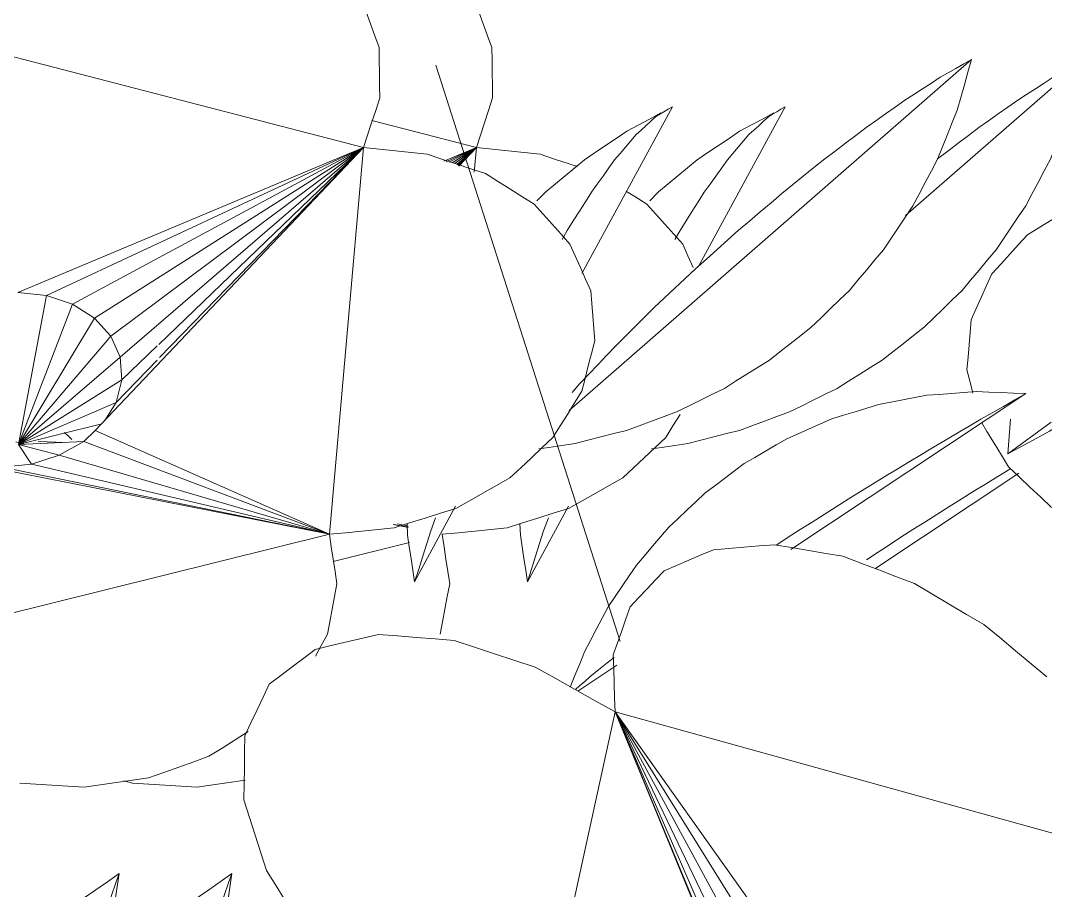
# Model space of a CAD drawing. Header units: metres. Extents: x 10.2 to 20.8, y -0.2 to 6.6.
# Drawn here: x 14.8006 to 14.8771, y 1.6369 to 1.7018 of the extents above; entities that cross this region are included whole.
import ezdxf

# ---------------------------------------------------------------- set-up
doc = ezdxf.new("R2010")
doc.units = ezdxf.units.M
doc.layers.add('Importações nas famílias', color=250, linetype='Continuous', lineweight=5)
doc.layers.add('Vegetação', color=7, linetype='Continuous', lineweight=5)

# ---------------------------------------------------------------- blocks, each defined once
blk = doc.blocks.new('Planta_pergolado_12200 - plantas pergolado_skp_Component_12-V2729-Corte 3')
at = {"layer": 'Importações nas famílias'}
blk.add_line((14.85772, 0.529997), (14.864207, 0.574067), dxfattribs=at)
at = {"layer": 'Importações nas famílias', "flags": 128}
for points in [[(14.864207, 0.574067), (14.863343, 0.573461), (14.862478, 0.572856), (14.861614, 0.57225), (14.86075, 0.571645)], [(14.863111, 0.570979), (14.863385, 0.571751), (14.863659, 0.572523), (14.863933, 0.573295), (14.864207, 0.574067)], [(14.86075, 0.571645), (14.859981, 0.570912), (14.859213, 0.570179), (14.858444, 0.569446), (14.857676, 0.568713)], [(14.862086, 0.56765), (14.862342, 0.568482), (14.862598, 0.569314), (14.862854, 0.570147), (14.863111, 0.570979)], [(14.857676, 0.568713), (14.857021, 0.56787), (14.856366, 0.567027), (14.855712, 0.566184), (14.855057, 0.565341)], [(14.861143, 0.564117), (14.861379, 0.565), (14.861614, 0.565883), (14.86185, 0.566767), (14.862086, 0.56765)], [(14.855057, 0.565341), (14.854531, 0.564407), (14.854006, 0.563474), (14.85348, 0.56254), (14.852955, 0.561606)], [(14.860294, 0.560419), (14.860506, 0.561343), (14.860719, 0.562268), (14.860931, 0.563192), (14.861143, 0.564117)], [(14.852955, 0.561606), (14.85257, 0.560604), (14.852186, 0.559602), (14.851802, 0.5586), (14.851418, 0.557598)], [(14.859547, 0.556597), (14.859734, 0.557552), (14.85992, 0.558508), (14.860107, 0.559463), (14.860294, 0.560419)], [(14.851418, 0.557598), (14.851184, 0.55655), (14.850951, 0.555503), (14.850717, 0.554456), (14.850483, 0.553409)], [(14.858911, 0.552694), (14.85907, 0.55367), (14.859229, 0.554645), (14.859388, 0.555621), (14.859547, 0.556597)], [(14.850483, 0.553409), (14.850406, 0.552341), (14.850328, 0.551273), (14.85025, 0.550205), (14.850173, 0.549138)], [(14.858392, 0.548753), (14.858522, 0.549738), (14.858651, 0.550723), (14.858781, 0.551709), (14.858911, 0.552694)], [(14.850173, 0.549138), (14.850253, 0.548075), (14.850333, 0.547011), (14.850413, 0.545948), (14.850493, 0.544885)], [(14.857997, 0.544817), (14.858096, 0.545801), (14.858195, 0.546785), (14.858293, 0.547769), (14.858392, 0.548753)], [(14.850493, 0.544885), (14.850729, 0.543851), (14.850965, 0.542818), (14.851201, 0.541784), (14.851437, 0.54075)], [(14.85773, 0.540931), (14.857797, 0.541903), (14.857864, 0.542874), (14.857931, 0.543846), (14.857997, 0.544817)], [(14.851437, 0.54075), (14.851824, 0.53977), (14.85221, 0.53879), (14.852596, 0.537811), (14.852983, 0.536831)], [(14.857595, 0.537138), (14.857629, 0.538087), (14.857663, 0.539035), (14.857696, 0.539983), (14.85773, 0.540931)], [(14.852983, 0.536831), (14.853511, 0.535928), (14.854038, 0.535024), (14.854566, 0.534121), (14.855094, 0.533218)], [(14.857591, 0.53348), (14.857592, 0.534395), (14.857593, 0.535309), (14.857594, 0.536224), (14.857595, 0.537138)], [(14.85772, 0.529997), (14.857688, 0.530868), (14.857656, 0.531739), (14.857623, 0.532609), (14.857591, 0.53348)], [(14.855094, 0.533218), (14.85575, 0.532413), (14.856407, 0.531608), (14.857063, 0.530802), (14.85772, 0.529997)]]:
    blk.add_lwpolyline(points, dxfattribs=at)
blk = doc.blocks.new('Planta_pergolado_12200 - plantas pergolado_skp_Component_12-V2749-Corte 3')
at = {"layer": 'Importações nas famílias'}
for p, q in [((14.875654, 1.063351), (14.858113, 1.051704)), ((14.857045, 1.052063), (14.8579, 1.052623)), ((14.845108, 1.043069), (14.842203, 1.041141)), ((14.842057, 1.041281), (14.842318, 1.041534))]:
    blk.add_line(p, q, dxfattribs=at)
at = {"layer": 'Importações nas famílias', "flags": 128}
for points in [[(14.868267, 1.063226), (14.867365, 1.063055), (14.866462, 1.062885), (14.865559, 1.062714), (14.864656, 1.062543)], [(14.871947, 1.063496), (14.871027, 1.063428), (14.870107, 1.063361), (14.869187, 1.063293), (14.868267, 1.063226)], [(14.875654, 1.063351), (14.874728, 1.063388), (14.873801, 1.063424), (14.872874, 1.06346), (14.871947, 1.063496)], [(14.872297, 1.061439), (14.873137, 1.061917), (14.873976, 1.062395), (14.874815, 1.062873), (14.875654, 1.063351)], [(14.864656, 1.062543), (14.863781, 1.062272), (14.862905, 1.062), (14.862029, 1.061729), (14.861154, 1.061457)], [(14.861154, 1.061457), (14.860315, 1.061088), (14.859476, 1.060718), (14.858638, 1.060348), (14.857799, 1.059979)], [(14.86876, 1.059361), (14.869644, 1.05988), (14.870529, 1.0604), (14.871413, 1.06092), (14.872297, 1.061439)], [(14.857799, 1.059979), (14.857007, 1.059515), (14.856214, 1.059052), (14.855422, 1.058588), (14.854629, 1.058125)], [(14.865124, 1.057164), (14.866033, 1.057713), (14.866942, 1.058262), (14.867851, 1.058811), (14.86876, 1.059361)], [(14.854629, 1.058125), (14.853892, 1.057572), (14.853154, 1.05702), (14.852417, 1.056468), (14.851679, 1.055915)], [(14.861475, 1.0549), (14.862388, 1.055466), (14.8633, 1.056032), (14.864212, 1.056598), (14.865124, 1.057164)], [(14.851679, 1.055915), (14.851005, 1.05528), (14.850331, 1.054645), (14.849656, 1.054011), (14.848982, 1.053376)], [(14.8579, 1.052623), (14.858794, 1.053192), (14.859688, 1.053761), (14.860582, 1.054331), (14.861475, 1.0549)], [(14.848982, 1.053376), (14.848379, 1.052665), (14.847775, 1.051954), (14.847171, 1.051244), (14.846568, 1.050533)], [(14.846568, 1.050533), (14.846042, 1.049755), (14.845516, 1.048977), (14.844989, 1.048199), (14.844463, 1.04742)], [(14.844463, 1.04742), (14.84402, 1.046583), (14.843578, 1.045746), (14.843135, 1.044909), (14.842692, 1.044071)], [(14.842692, 1.044071), (14.842337, 1.043184), (14.841982, 1.042297), (14.841631, 1.041419)], [(14.843886, 1.042845), (14.844399, 1.04324), (14.844913, 1.043635)], [(14.842318, 1.041534), (14.84271, 1.041862), (14.843102, 1.04219), (14.843494, 1.042517), (14.843886, 1.042845)]]:
    blk.add_lwpolyline(points, dxfattribs=at)
blk = doc.blocks.new('Planta_pergolado_12200 - plantas pergolado_skp_Component_12-V2719-Corte 3')
at = {"layer": 'Importações nas famílias', "flags": 128}
blk.add_lwpolyline([(14.757602, 0.77096), (14.757886, 0.770698), (14.758171, 0.770435)], dxfattribs=at)
blk = doc.blocks.new('Planta_pergolado_12200 - plantas pergolado_skp_Component_12-V2991-Corte 3')
at = {"layer": 'Importações nas famílias'}
for p, q in [((14.849255, 1.695376), (14.8425, 1.682926)), ((14.839798, 1.689018), (14.83915, 1.688353)), ((14.84102, 1.685462), (14.841409, 1.686146)), ((14.833077, 1.665561), (14.830014, 1.659916)), ((14.831224, 1.66371), (14.831577, 1.664693)), ((14.829455, 1.664253), (14.829483, 1.663379))]:
    blk.add_line(p, q, dxfattribs=at)
at = {"layer": 'Importações nas famílias', "flags": 128}
for points in [[(14.848001, 1.69463), (14.848315, 1.694817), (14.848628, 1.695003), (14.848941, 1.695189), (14.849255, 1.695376)], [(14.848405, 1.69492), (14.847555, 1.694464), (14.846705, 1.694008), (14.845855, 1.693553)], [(14.846554, 1.693297), (14.846916, 1.69363), (14.847278, 1.693964), (14.84764, 1.694297), (14.848001, 1.69463)], [(14.845855, 1.693553), (14.845064, 1.693021), (14.844273, 1.692489), (14.843482, 1.691957), (14.842691, 1.691426)], [(14.844948, 1.691407), (14.845349, 1.691879), (14.845751, 1.692352), (14.846153, 1.692824), (14.846554, 1.693297)], [(14.842691, 1.691426), (14.841968, 1.690824), (14.841245, 1.690222), (14.840521, 1.68962), (14.839798, 1.689018)], [(14.843219, 1.689004), (14.843651, 1.689605), (14.844083, 1.690206), (14.844516, 1.690806), (14.844948, 1.691407)], [(14.841409, 1.686146), (14.841862, 1.686861), (14.842314, 1.687575), (14.842767, 1.68829), (14.843219, 1.689004)], [(14.829483, 1.663379), (14.829616, 1.662513), (14.829748, 1.661648), (14.829881, 1.660782), (14.830014, 1.659916)], [(14.830014, 1.659916), (14.830316, 1.660864), (14.830619, 1.661813), (14.830922, 1.662762), (14.831224, 1.66371)]]:
    blk.add_lwpolyline(points, dxfattribs=at)
blk = doc.blocks.new('Planta_pergolado_12200 - plantas pergolado_skp_Component_17-V2992-Corte 3')
at = {"layer": 'Importações nas famílias'}
for p, q in [((14.826201, 1.692328), (14.791736, 1.701251)), ((14.800376, 1.6815), (14.826201, 1.692328)), ((14.826201, 1.692328), (14.80252, 1.681278)), ((14.826201, 1.692328), (14.804478, 1.680628)), ((14.826201, 1.692328), (14.806118, 1.679593)), ((14.826201, 1.692328), (14.806173, 1.671194)), ((14.826201, 1.692328), (14.807327, 1.678245)), ((14.826201, 1.692328), (14.808023, 1.676675)), ((14.826201, 1.692328), (14.810904, 1.677627)), ((14.826201, 1.692328), (14.810975, 1.67665)), ((14.826201, 1.692328), (14.823653, 1.663454)), ((14.800376, 1.6815), (14.80252, 1.681278)), ((14.800441, 1.670155), (14.80252, 1.681278)), ((14.800441, 1.670155), (14.804478, 1.680628)), ((14.80252, 1.681278), (14.804478, 1.680628)), ((14.804478, 1.680628), (14.806118, 1.679593)), ((14.806118, 1.679593), (14.800441, 1.670155)), ((14.806118, 1.679593), (14.806843, 1.678785)), ((14.806843, 1.678785), (14.807327, 1.678245)), ((14.800441, 1.670155), (14.807327, 1.678245)), ((14.807327, 1.678245), (14.808023, 1.676675)), ((14.810793, 1.677521), (14.808159, 1.67499)), ((14.808023, 1.676675), (14.800441, 1.670155)), ((14.810793, 1.676463), (14.807726, 1.673305)), ((14.808023, 1.676675), (14.808159, 1.67499)), ((14.808159, 1.67499), (14.800441, 1.670155)), ((14.808159, 1.67499), (14.807726, 1.673305)), ((14.800441, 1.670155), (14.807726, 1.673305)), ((14.807726, 1.673305), (14.806881, 1.671941)), ((14.806664, 1.671712), (14.800441, 1.670155)), ((14.806173, 1.671194), (14.805305, 1.670386)), ((14.806173, 1.671194), (14.823653, 1.663454)), ((14.800441, 1.670155), (14.805305, 1.670386)), ((14.800441, 1.670155), (14.80141, 1.668701)), ((14.800441, 1.670155), (14.803483, 1.669352)), ((14.805305, 1.670386), (14.803483, 1.669352)), ((14.805305, 1.670386), (14.823653, 1.663454)), ((14.803483, 1.669352), (14.80141, 1.668701)), ((14.803483, 1.669352), (14.823653, 1.663454)), ((14.823653, 1.663454), (14.797084, 1.668701)), ((14.80141, 1.668701), (14.799227, 1.668479)), ((14.823653, 1.663454), (14.799227, 1.668479)), ((14.80141, 1.668701), (14.823653, 1.663454)), ((14.790388, 1.655218), (14.823653, 1.663454))]:
    blk.add_line(p, q, dxfattribs=at)
at = {"layer": 'Importações nas famílias', "flags": 128}
for points in [[(14.82606, 1.703344), (14.826385, 1.702456), (14.826711, 1.701567), (14.827036, 1.700679), (14.827362, 1.699791)], [(14.827362, 1.699791), (14.827374, 1.698852), (14.827386, 1.697912), (14.827398, 1.696973), (14.82741, 1.696034)], [(14.82741, 1.696034), (14.827107, 1.695107), (14.826805, 1.694181), (14.826503, 1.693254), (14.826201, 1.692328)], [(14.826201, 1.692328), (14.827389, 1.692205), (14.828578, 1.692082), (14.829766, 1.691959), (14.830954, 1.691836)], [(14.830954, 1.691836), (14.83204, 1.691476), (14.833126, 1.691115), (14.834211, 1.690754), (14.835297, 1.690394)], [(14.835297, 1.690394), (14.836206, 1.68982), (14.837115, 1.689247), (14.838024, 1.688673), (14.838933, 1.688099)], [(14.838933, 1.688099), (14.839603, 1.687352), (14.840274, 1.686604), (14.840944, 1.685857), (14.841614, 1.685109)], [(14.841614, 1.685109), (14.842001, 1.684239), (14.842387, 1.683368), (14.842773, 1.682498), (14.843159, 1.681627)], [(14.843159, 1.681627), (14.843234, 1.680693), (14.84331, 1.679759), (14.843385, 1.678825), (14.843461, 1.677891)], [(14.843461, 1.677891), (14.84322, 1.676957), (14.84298, 1.676022), (14.84274, 1.675088), (14.842499, 1.674154)], [(14.842499, 1.674154), (14.84196, 1.673284), (14.84142, 1.672413), (14.84088, 1.671543), (14.840341, 1.670672)], [(14.840341, 1.670672), (14.839538, 1.669925), (14.838736, 1.669177), (14.837934, 1.66843), (14.837132, 1.667682)], [(14.837132, 1.667682), (14.836121, 1.667109), (14.835111, 1.666535), (14.834101, 1.665961), (14.833091, 1.665388)], [(14.833091, 1.665388), (14.831941, 1.665027), (14.830792, 1.664667), (14.829643, 1.664306), (14.828494, 1.663946)], [(14.828494, 1.663946), (14.827284, 1.663823), (14.826074, 1.6637), (14.824864, 1.663577), (14.823653, 1.663454)], [(14.823653, 1.663454), (14.823792, 1.662527), (14.823931, 1.661601), (14.82407, 1.660674), (14.824208, 1.659748)], [(14.824208, 1.659748), (14.82403, 1.658809), (14.823853, 1.657869), (14.823675, 1.65693), (14.823497, 1.655991)], [(14.823497, 1.655991), (14.823015, 1.655102), (14.822611, 1.654358)], [(14.81758, 1.64872), (14.816607, 1.648108), (14.815633, 1.647496), (14.814659, 1.646884)], [(14.814659, 1.646884), (14.813532, 1.646479), (14.812404, 1.646073), (14.811277, 1.645667), (14.810149, 1.645262)], [(14.805331, 1.644575), (14.804132, 1.644649), (14.802933, 1.644723), (14.801734, 1.644797), (14.800534, 1.644871)], [(14.810149, 1.645262), (14.808945, 1.64509), (14.80774, 1.644918), (14.806536, 1.644747), (14.805331, 1.644575)]]:
    blk.add_lwpolyline(points, dxfattribs=at)
blk = doc.blocks.new('Planta_pergolado_12200 - plantas pergolado_skp_Component_16-V2993-Corte 3')
for name, p in [('Planta_pergolado_12200 - plantas pergolado_skp_Component_17-V2992-Corte 3', (0, 0)), ('Planta_pergolado_12200 - plantas pergolado_skp_Component_12-V2991-Corte 3', (0, 0)), ('Planta_pergolado_12200 - plantas pergolado_skp_Component_12-V2749-Corte 3', (0, 0.610611)), ('Planta_pergolado_12200 - plantas pergolado_skp_Component_12-V2719-Corte 3', (0.046256, 0.900099)), ('Planta_pergolado_12200 - plantas pergolado_skp_Component_12-V2729-Corte 3', (-0.056262, 1.06405))]:
    blk.add_blockref(name, p)
blk = doc.blocks.new('Planta_pergolado_12200 - plantas pergolado_skp_Component_12-V2766-Corte 3')
at = {"layer": 'Importações nas famílias'}
for p, q in [((14.809882, 0.983436), (14.816369, 1.027506)), ((14.807219, 1.01878), (14.806693, 1.017846)), ((14.803363, 0.995223), (14.803599, 0.994189))]:
    blk.add_line(p, q, dxfattribs=at)
at = {"layer": 'Importações nas famílias', "flags": 128}
for points in [[(14.816369, 1.027506), (14.815504, 1.0269), (14.81464, 1.026295), (14.813776, 1.025689), (14.812912, 1.025084)], [(14.815272, 1.024418), (14.815546, 1.02519), (14.81582, 1.025962), (14.816095, 1.026734), (14.816369, 1.027506)], [(14.812912, 1.025084), (14.812143, 1.024351), (14.811375, 1.023618), (14.810606, 1.022885), (14.809837, 1.022152)], [(14.814247, 1.021089), (14.814504, 1.021921), (14.81476, 1.022753), (14.815016, 1.023585), (14.815272, 1.024418)], [(14.809837, 1.022152), (14.809183, 1.021309), (14.808528, 1.020466), (14.807873, 1.019623), (14.807219, 1.01878)], [(14.813305, 1.017556), (14.813541, 1.018439), (14.813776, 1.019322), (14.814012, 1.020206), (14.814247, 1.021089)], [(14.812455, 1.013858), (14.812668, 1.014782), (14.81288, 1.015707), (14.813093, 1.016631), (14.813305, 1.017556)], [(14.811708, 1.010036), (14.811895, 1.010991), (14.812082, 1.011947), (14.812269, 1.012902), (14.812455, 1.013858)], [(14.811072, 1.006133), (14.811231, 1.007108), (14.81139, 1.008084), (14.811549, 1.00906), (14.811708, 1.010036)], [(14.810554, 1.002192), (14.810683, 1.003177), (14.810813, 1.004162), (14.810943, 1.005147), (14.811072, 1.006133)], [(14.810159, 0.998256), (14.810258, 0.99924), (14.810356, 1.000224), (14.810455, 1.001208), (14.810554, 1.002192)], [(14.809892, 0.99437), (14.809959, 0.995342), (14.810026, 0.996313), (14.810092, 0.997285), (14.810159, 0.998256)], [(14.803599, 0.994189), (14.803985, 0.993209), (14.804372, 0.992229), (14.804758, 0.991249), (14.805144, 0.99027)], [(14.809756, 0.990577), (14.80979, 0.991525), (14.809824, 0.992474), (14.809858, 0.993422), (14.809892, 0.99437)], [(14.809753, 0.986919), (14.809754, 0.987833), (14.809754, 0.988748), (14.809755, 0.989663), (14.809756, 0.990577)], [(14.805144, 0.99027), (14.805672, 0.989366), (14.8062, 0.988463), (14.806728, 0.98756), (14.807255, 0.986657)], [(14.807255, 0.986657), (14.807912, 0.985852), (14.808568, 0.985046), (14.809225, 0.984241), (14.809882, 0.983436)], [(14.809882, 0.983436), (14.809849, 0.984307), (14.809817, 0.985177), (14.809785, 0.986048), (14.809753, 0.986919)]]:
    blk.add_lwpolyline(points, dxfattribs=at)
blk = doc.blocks.new('Planta_pergolado_12200 - plantas pergolado_skp_Component_12-V2999-Corte 3')
at = {"layer": 'Importações nas famílias'}
for p, q in [((14.875116, 1.668013), (14.864375, 1.660881)), ((14.873547, 1.667775), (14.874456, 1.668324))]:
    blk.add_line(p, q, dxfattribs=at)
at = {"layer": 'Importações nas famílias', "flags": 128}
for points in [[(14.869899, 1.665511), (14.870811, 1.666077), (14.871723, 1.666643), (14.872635, 1.667209), (14.873547, 1.667775)], [(14.866324, 1.663234), (14.867217, 1.663803), (14.868111, 1.664373), (14.869005, 1.664942), (14.869899, 1.665511)], [(14.86376, 1.661556), (14.864614, 1.662115), (14.865469, 1.662675), (14.866324, 1.663234)]]:
    blk.add_lwpolyline(points, dxfattribs=at)
blk = doc.blocks.new('Planta_pergolado_12200 - plantas pergolado_skp_Component_12-V3000-Corte 3')
at = {"layer": 'Importações nas famílias'}
for p, q in [((14.857678, 1.695376), (14.851266, 1.683558)), ((14.848221, 1.689018), (14.847574, 1.688353)), ((14.849443, 1.685462), (14.849833, 1.686146)), ((14.841501, 1.665561), (14.838437, 1.659916)), ((14.839648, 1.66371), (14.84, 1.664693)), ((14.837878, 1.664253), (14.837907, 1.663379))]:
    blk.add_line(p, q, dxfattribs=at)
at = {"layer": 'Importações nas famílias', "flags": 128}
for points in [[(14.856425, 1.69463), (14.856738, 1.694817), (14.857051, 1.695003), (14.857365, 1.695189), (14.857678, 1.695376)], [(14.856828, 1.69492), (14.855978, 1.694464), (14.855128, 1.694008), (14.854278, 1.693553)], [(14.854978, 1.693297), (14.85534, 1.69363), (14.855701, 1.693964), (14.856063, 1.694297), (14.856425, 1.69463)], [(14.854278, 1.693553), (14.853487, 1.693021), (14.852697, 1.692489), (14.851906, 1.691957), (14.851115, 1.691426)], [(14.853371, 1.691407), (14.853773, 1.691879), (14.854175, 1.692352), (14.854576, 1.692824), (14.854978, 1.693297)], [(14.851115, 1.691426), (14.850391, 1.690824), (14.849668, 1.690222), (14.848945, 1.68962), (14.848221, 1.689018)], [(14.851643, 1.689004), (14.852075, 1.689605), (14.852507, 1.690206), (14.852939, 1.690806), (14.853371, 1.691407)], [(14.849833, 1.686146), (14.850285, 1.686861), (14.850738, 1.687575), (14.85119, 1.68829), (14.851643, 1.689004)], [(14.837907, 1.663379), (14.838039, 1.662513), (14.838172, 1.661648), (14.838305, 1.660782), (14.838437, 1.659916)], [(14.838437, 1.659916), (14.83874, 1.660864), (14.839043, 1.661813), (14.839345, 1.662762), (14.839648, 1.66371)]]:
    blk.add_lwpolyline(points, dxfattribs=at)
blk = doc.blocks.new('Planta_pergolado_12200 - plantas pergolado_skp_Component_17-V3001-Corte 3')
at = {"layer": 'Importações nas famílias'}
for p, q in [((14.814093, 1.710725), (14.814785, 1.710911)), ((14.834625, 1.692328), (14.826831, 1.694346)), ((14.832201, 1.691312), (14.834625, 1.692328)), ((14.834625, 1.692328), (14.832369, 1.691276)), ((14.834625, 1.692328), (14.832586, 1.69123)), ((14.834625, 1.692328), (14.832815, 1.691181)), ((14.834625, 1.692328), (14.833027, 1.691136)), ((14.834625, 1.692328), (14.833171, 1.691077)), ((14.834625, 1.692328), (14.833252, 1.691009)), ((14.834625, 1.692328), (14.833303, 1.690967)), ((14.834625, 1.692328), (14.83332, 1.690952)), ((14.834625, 1.692328), (14.834462, 1.690489)), ((14.800847, 1.670174), (14.800245, 1.670363)), ((14.803908, 1.67032), (14.801909, 1.670386)), ((14.829535, 1.663956), (14.828409, 1.664178)), ((14.829533, 1.663977), (14.828482, 1.664193)), ((14.828728, 1.664244), (14.829526, 1.664056)), ((14.823927, 1.661436), (14.829637, 1.66285)), ((14.808958, 1.644871), (14.808299, 1.645057))]:
    blk.add_line(p, q, dxfattribs=at)
at = {"layer": 'Importações nas famílias', "flags": 128}
for points in [[(14.814785, 1.710911), (14.815997, 1.710985), (14.817209, 1.711059), (14.818422, 1.711133), (14.819634, 1.711207)], [(14.819634, 1.711207), (14.820808, 1.711035), (14.821982, 1.710863), (14.823156, 1.710692), (14.82433, 1.71052)], [(14.82433, 1.71052), (14.825386, 1.710114), (14.826442, 1.709709), (14.827498, 1.709303), (14.828554, 1.708897)], [(14.828554, 1.708897), (14.82942, 1.708286), (14.830286, 1.707674), (14.831151, 1.707062), (14.832017, 1.70645)], [(14.782068, 1.705291), (14.782885, 1.705424), (14.784253, 1.705647), (14.785622, 1.70587)], [(14.785622, 1.70587), (14.786988, 1.705779), (14.788355, 1.705689), (14.789721, 1.705598), (14.791087, 1.705508)], [(14.832017, 1.70645), (14.832634, 1.705673), (14.83325, 1.704897), (14.833867, 1.70412), (14.834483, 1.703344)], [(14.791087, 1.705508), (14.792334, 1.705111), (14.793581, 1.704715), (14.794333, 1.704476)], [(14.834483, 1.703344), (14.834809, 1.702456), (14.835134, 1.701567), (14.83546, 1.700679), (14.835785, 1.699791)], [(14.835785, 1.699791), (14.835797, 1.698852), (14.835809, 1.697912), (14.835821, 1.696973), (14.835833, 1.696034)], [(14.835833, 1.696034), (14.835531, 1.695107), (14.835229, 1.694181), (14.834927, 1.693254), (14.834625, 1.692328)], [(14.834625, 1.692328), (14.835813, 1.692205), (14.837001, 1.692082), (14.83819, 1.691959), (14.839378, 1.691836)], [(14.839378, 1.691836), (14.840464, 1.691476), (14.841549, 1.691115), (14.842164, 1.690911)], [(14.845829, 1.689063), (14.846447, 1.688673), (14.847356, 1.688099)], [(14.847356, 1.688099), (14.848027, 1.687352), (14.848697, 1.686604), (14.849368, 1.685857), (14.850038, 1.685109)], [(14.850038, 1.685109), (14.850424, 1.684239), (14.85081, 1.683368)], [(14.849844, 1.672413), (14.849304, 1.671543), (14.848764, 1.670672)], [(14.848764, 1.670672), (14.847962, 1.669925), (14.84716, 1.669177), (14.846357, 1.66843), (14.845555, 1.667682)], [(14.845555, 1.667682), (14.844545, 1.667109), (14.843535, 1.666535), (14.842524, 1.665961), (14.841514, 1.665388)], [(14.841514, 1.665388), (14.840365, 1.665027), (14.839216, 1.664667), (14.838066, 1.664306), (14.836917, 1.663946)], [(14.836917, 1.663946), (14.835707, 1.663823), (14.834497, 1.6637), (14.833287, 1.663577), (14.832077, 1.663454)], [(14.832077, 1.663454), (14.832216, 1.662527), (14.832354, 1.661601), (14.832493, 1.660674), (14.832632, 1.659748)], [(14.832632, 1.659748), (14.832454, 1.658809), (14.832276, 1.657869), (14.832098, 1.65693), (14.831921, 1.655991)], [(14.813755, 1.644575), (14.812556, 1.644649), (14.811356, 1.644723), (14.810157, 1.644797), (14.808958, 1.644871)], [(14.817368, 1.64509), (14.816164, 1.644918), (14.814959, 1.644747), (14.813755, 1.644575)]]:
    blk.add_lwpolyline(points, dxfattribs=at)
blk = doc.blocks.new('Planta_pergolado_12200 - plantas pergolado_skp_Component_16-V3002-Corte 3')
for name, p in [('Planta_pergolado_12200 - plantas pergolado_skp_Component_17-V3001-Corte 3', (0, 0)), ('Planta_pergolado_12200 - plantas pergolado_skp_Component_12-V3000-Corte 3', (0, 0)), ('Planta_pergolado_12200 - plantas pergolado_skp_Component_12-V2999-Corte 3', (0, 0)), ('Planta_pergolado_12200 - plantas pergolado_skp_Component_12-V2766-Corte 3', (0, 0.610611))]:
    blk.add_blockref(name, p)
blk = doc.blocks.new('Planta_pergolado_12200 - plantas pergolado_skp_-V3050-Corte 3')
at = {"layer": 'Importações nas famílias'}
blk.add_line((14.845357, 1.65544), (14.83159, 1.698478), dxfattribs=at)
for name in ['Planta_pergolado_12200 - plantas pergolado_skp_Component_16-V2993-Corte 3', 'Planta_pergolado_12200 - plantas pergolado_skp_Component_16-V3002-Corte 3']:
    blk.add_blockref(name, (0, 0))
blk = doc.blocks.new('Planta_pergolado_12200 - plantas pergolado_skp_-V3106-Corte 3')
blk.add_blockref('Planta_pergolado_12200 - plantas pergolado_skp_-V3050-Corte 3', (0, 0))
blk = doc.blocks.new('Planta_pergolado_12200 - plantas pergolado_skp_Component_17-V3416-Corte 3')
at = {"layer": 'Importações nas famílias'}
for p, q in [((14.838558, 1.620885), (14.844983, 1.65019)), ((14.857503, 1.621476), (14.844983, 1.65019)), ((14.844983, 1.65019), (14.858007, 1.623021)), ((14.844983, 1.65019), (14.859045, 1.624319)), ((14.857754, 1.61936), (14.844983, 1.65019)), ((14.844983, 1.65019), (14.858556, 1.617246)), ((14.885381, 1.638996), (14.844983, 1.65019)), ((14.862594, 1.625413), (14.844983, 1.65019)), ((14.860609, 1.625135), (14.844983, 1.65019))]:
    blk.add_line(p, q, dxfattribs=at)
at = {"layer": 'Importações nas famílias', "flags": 128}
for points in [[(14.848647, 1.66073), (14.849567, 1.661125), (14.850486, 1.661519), (14.851405, 1.661914), (14.852324, 1.662308)], [(14.852324, 1.662308), (14.853463, 1.662401), (14.854601, 1.662494), (14.855739, 1.662587), (14.856878, 1.662679)], [(14.856878, 1.662679), (14.858158, 1.662464), (14.859437, 1.662249), (14.860717, 1.662033), (14.861997, 1.661818)], [(14.861997, 1.661818), (14.863331, 1.661309), (14.864665, 1.6608), (14.865999, 1.660291), (14.867333, 1.659782)], [(14.846097, 1.658052), (14.846735, 1.658722), (14.847372, 1.659391), (14.84801, 1.660061), (14.848647, 1.66073)], [(14.867333, 1.659782), (14.868631, 1.659015), (14.869928, 1.658247), (14.871226, 1.657479), (14.872523, 1.656712)], [(14.844847, 1.654457), (14.84516, 1.655356), (14.845472, 1.656255), (14.845785, 1.657153), (14.846097, 1.658052)], [(14.872523, 1.656712), (14.873696, 1.655738), (14.874868, 1.654764), (14.87604, 1.653789), (14.877213, 1.652815)], [(14.822586, 1.654865), (14.82377, 1.655145), (14.824954, 1.655425), (14.826137, 1.655704), (14.827321, 1.655984)], [(14.827321, 1.655984), (14.82873, 1.655871), (14.83014, 1.655757), (14.831549, 1.655643), (14.832959, 1.65553)], [(14.832959, 1.65553), (14.834474, 1.655033), (14.835989, 1.654536), (14.837504, 1.654039), (14.839019, 1.653542)], [(14.819161, 1.652269), (14.820017, 1.652918), (14.820874, 1.653567), (14.82173, 1.654216), (14.822586, 1.654865)], [(14.844983, 1.65019), (14.844949, 1.651257), (14.844915, 1.652323), (14.844881, 1.65339), (14.844847, 1.654457)], [(14.839019, 1.653542), (14.84051, 1.652704), (14.842001, 1.651866), (14.843492, 1.651028), (14.844983, 1.65019)], [(14.817336, 1.648418), (14.817792, 1.649381), (14.818249, 1.650344), (14.818705, 1.651307), (14.819161, 1.652269)], [(14.817269, 1.643641), (14.817286, 1.644835), (14.817303, 1.646029), (14.817319, 1.647224), (14.817336, 1.648418)], [(14.818964, 1.638345), (14.818541, 1.639669), (14.818117, 1.640993), (14.817693, 1.642317), (14.817269, 1.643641)], [(14.822278, 1.632984), (14.82145, 1.634324), (14.820621, 1.635665), (14.819793, 1.637005), (14.818964, 1.638345)]]:
    blk.add_lwpolyline(points, dxfattribs=at)
blk = doc.blocks.new('Planta_pergolado_12200 - plantas pergolado_skp_Component_16-V3417-Corte 3')
blk.add_blockref('Planta_pergolado_12200 - plantas pergolado_skp_Component_17-V3416-Corte 3', (0, 0))
blk = doc.blocks.new('Planta_pergolado_12200 - plantas pergolado_skp_Component_12-V3304-Corte 3')
at = {"layer": 'Importações nas famílias'}
for p, q in [((14.432052, 1.039316), (14.431475, 1.038368)), ((14.425846, 1.019845), (14.429082, 1.022216))]:
    blk.add_line(p, q, dxfattribs=at)
at = {"layer": 'Importações nas famílias', "flags": 128}
for points in [[(14.433743, 1.041305), (14.432898, 1.040311), (14.432052, 1.039316)], [(14.451213, 1.036539), (14.452197, 1.037302), (14.45318, 1.038064), (14.453849, 1.038582)], [(14.447271, 1.033595), (14.448256, 1.034331), (14.449242, 1.035067), (14.450228, 1.035803), (14.451213, 1.036539)], [(14.443364, 1.030788), (14.444341, 1.03149), (14.445318, 1.032191), (14.446294, 1.032893), (14.447271, 1.033595)], [(14.439537, 1.028151), (14.440494, 1.02881), (14.441451, 1.02947), (14.442407, 1.030129), (14.443364, 1.030788)], [(14.435831, 1.025712), (14.436758, 1.026322), (14.437684, 1.026931), (14.43861, 1.027541), (14.439537, 1.028151)], [(14.432288, 1.023499), (14.433174, 1.024052), (14.43406, 1.024606), (14.434945, 1.025159), (14.435831, 1.025712)], [(14.428948, 1.021536), (14.429783, 1.022027), (14.430618, 1.022518), (14.431453, 1.023008), (14.432288, 1.023499)], [(14.426027, 1.022434), (14.425937, 1.02114), (14.425846, 1.019845)], [(14.425846, 1.019845), (14.426622, 1.020268), (14.427397, 1.020691), (14.428172, 1.021113), (14.428948, 1.021536)]]:
    blk.add_lwpolyline(points, dxfattribs=at)
blk = doc.blocks.new('Planta_pergolado_12200 - plantas pergolado_skp_Component_16-V3429-Corte 3')
blk.add_blockref('Planta_pergolado_12200 - plantas pergolado_skp_Component_12-V3304-Corte 3', (0.448465, 0.649623))
blk = doc.blocks.new('Planta_pergolado_12200 - plantas pergolado_skp_-V3435-Corte 3')
for name in ['Planta_pergolado_12200 - plantas pergolado_skp_Component_16-V3429-Corte 3', 'Planta_pergolado_12200 - plantas pergolado_skp_Component_16-V3417-Corte 3']:
    blk.add_blockref(name, (0, 0))
blk = doc.blocks.new('Planta_pergolado_12200 - plantas pergolado_skp_-V3436-Corte 3')
blk.add_blockref('Planta_pergolado_12200 - plantas pergolado_skp_-V3435-Corte 3', (0, 0))
blk = doc.blocks.new('Planta_pergolado_12200 - plantas pergolado_skp_-V3437-Corte 3')
blk.add_blockref('Planta_pergolado_12200 - plantas pergolado_skp_-V3436-Corte 3', (0, 0))
blk = doc.blocks.new('Planta_pergolado_12200 - plantas pergolado_skp_Component_12-V3694-Corte 3')
at = {"layer": 'Importações nas famílias'}
for p, q in [((14.84154, 1.672691), (14.871592, 1.69891)), ((14.842358, 1.674707), (14.841775, 1.674048))]:
    blk.add_line(p, q, dxfattribs=at)
at = {"layer": 'Importações nas famílias', "flags": 128}
for points in [[(14.871592, 1.69891), (14.871009, 1.698577), (14.870427, 1.698244), (14.869844, 1.697912), (14.869262, 1.697579)], [(14.870523, 1.695126), (14.87079, 1.696072), (14.871058, 1.697018), (14.871325, 1.697964), (14.871592, 1.69891)], [(14.869262, 1.697579), (14.8686, 1.697152), (14.867939, 1.696725), (14.867277, 1.696297), (14.866615, 1.69587)], [(14.866615, 1.69587), (14.865891, 1.695357), (14.865166, 1.694845), (14.864441, 1.694333), (14.863716, 1.693821)], [(14.869059, 1.691471), (14.869425, 1.692385), (14.869791, 1.693299), (14.870157, 1.694212), (14.870523, 1.695126)], [(14.863716, 1.693821), (14.862944, 1.693236), (14.862173, 1.692651), (14.861402, 1.692066), (14.86063, 1.691481)], [(14.86063, 1.691481), (14.85983, 1.690837), (14.859031, 1.690193), (14.858231, 1.689549), (14.857431, 1.688904)], [(14.867214, 1.687984), (14.867675, 1.688856), (14.868136, 1.689728), (14.868597, 1.690599), (14.869059, 1.691471)], [(14.857431, 1.688904), (14.856622, 1.688216), (14.855813, 1.687528), (14.855004, 1.68684), (14.854194, 1.686152)], [(14.865009, 1.684705), (14.86556, 1.685525), (14.866112, 1.686345), (14.866663, 1.687165), (14.867214, 1.687984)], [(14.854194, 1.686152), (14.853394, 1.685436), (14.852595, 1.684721), (14.851795, 1.684005), (14.850995, 1.683289)], [(14.86247, 1.68167), (14.863105, 1.682429), (14.86374, 1.683188), (14.864374, 1.683947), (14.865009, 1.684705)], [(14.850995, 1.683289), (14.850223, 1.682562), (14.849451, 1.681835), (14.84868, 1.681108), (14.847908, 1.680381)], [(14.859623, 1.678913), (14.860335, 1.679602), (14.861047, 1.680291), (14.861758, 1.680981), (14.86247, 1.68167)], [(14.847908, 1.680381), (14.847183, 1.679661), (14.846457, 1.67894), (14.845732, 1.678219), (14.845007, 1.677498)], [(14.856502, 1.676463), (14.857282, 1.677076), (14.858062, 1.677688), (14.858843, 1.6783), (14.859623, 1.678913)], [(14.845007, 1.677498), (14.844345, 1.6768), (14.843682, 1.676102), (14.84302, 1.675405), (14.842358, 1.674707)], [(14.853139, 1.674349), (14.85398, 1.674878), (14.85482, 1.675406), (14.855661, 1.675935), (14.856502, 1.676463)], [(14.849574, 1.672594), (14.850465, 1.673033), (14.851357, 1.673472), (14.852248, 1.673911), (14.853139, 1.674349)], [(14.845845, 1.671218), (14.846777, 1.671562), (14.847709, 1.671906), (14.848642, 1.67225), (14.849574, 1.672594)], [(14.841993, 1.670235), (14.842956, 1.670481), (14.843919, 1.670727), (14.844882, 1.670972), (14.845845, 1.671218)], [(14.839283, 1.669837), (14.840028, 1.669946), (14.841011, 1.670091), (14.841993, 1.670235)]]:
    blk.add_lwpolyline(points, dxfattribs=at)
blk = doc.blocks.new('Planta_pergolado_12200 - plantas pergolado_skp_Component_17-V3697-Corte 3')
at = {"layer": 'Importações nas famílias', "flags": 128}
for points in [[(14.875781, 1.685827), (14.876689, 1.686382), (14.877596, 1.686937), (14.878503, 1.687492), (14.879411, 1.688047)], [(14.873103, 1.682897), (14.873773, 1.683629), (14.874442, 1.684362), (14.875112, 1.685094), (14.875781, 1.685827)], [(14.871559, 1.679457), (14.871945, 1.680317), (14.872331, 1.681177), (14.872717, 1.682037), (14.873103, 1.682897)], [(14.871254, 1.675742), (14.87133, 1.676671), (14.871407, 1.6776), (14.871483, 1.678528), (14.871559, 1.679457)], [(14.871699, 1.673999), (14.871493, 1.674808), (14.871254, 1.675742)], [(14.874359, 1.6685), (14.873821, 1.669376), (14.873284, 1.670252), (14.872747, 1.671129), (14.872353, 1.671771)], [(14.877557, 1.665467), (14.876758, 1.666225), (14.875958, 1.666983), (14.875158, 1.667742), (14.874359, 1.6685)]]:
    blk.add_lwpolyline(points, dxfattribs=at)
blk = doc.blocks.new('Planta_pergolado_12200 - plantas pergolado_skp_Component_16-V3698-Corte 3')
for name in ['Planta_pergolado_12200 - plantas pergolado_skp_Component_17-V3697-Corte 3', 'Planta_pergolado_12200 - plantas pergolado_skp_Component_12-V3694-Corte 3']:
    blk.add_blockref(name, (0, 0))
blk = doc.blocks.new('Planta_pergolado_12200 - plantas pergolado_skp_Component_12-V3723-Corte 3')
at = {"layer": 'Importações nas famílias'}
blk.add_line((14.866656, 1.687254), (14.880015, 1.69891), dxfattribs=at)
at = {"layer": 'Importações nas famílias', "flags": 128}
for points in [[(14.880015, 1.69891), (14.879433, 1.698577), (14.87885, 1.698244), (14.878268, 1.697912), (14.877685, 1.697579)], [(14.878947, 1.695126), (14.879214, 1.696072), (14.879481, 1.697018), (14.879748, 1.697964), (14.880015, 1.69891)], [(14.877685, 1.697579), (14.877024, 1.697152), (14.876362, 1.696725), (14.8757, 1.696297), (14.875039, 1.69587)], [(14.875039, 1.69587), (14.874314, 1.695357), (14.873589, 1.694845), (14.872864, 1.694333), (14.872139, 1.693821)], [(14.877482, 1.691471), (14.877848, 1.692385), (14.878214, 1.693299), (14.878581, 1.694212), (14.878947, 1.695126)], [(14.872139, 1.693821), (14.871368, 1.693236), (14.870596, 1.692651), (14.869825, 1.692066), (14.869054, 1.691481)], [(14.875637, 1.687984), (14.876098, 1.688856), (14.87656, 1.689728), (14.877021, 1.690599), (14.877482, 1.691471)], [(14.873433, 1.684705), (14.873984, 1.685525), (14.874535, 1.686345), (14.875086, 1.687165), (14.875637, 1.687984)], [(14.870893, 1.68167), (14.871528, 1.682429), (14.872163, 1.683188), (14.872798, 1.683947), (14.873433, 1.684705)], [(14.868047, 1.678913), (14.868758, 1.679602), (14.86947, 1.680291), (14.870182, 1.680981), (14.870893, 1.68167)], [(14.864925, 1.676463), (14.865706, 1.677076), (14.866486, 1.677688), (14.867266, 1.6783), (14.868047, 1.678913)], [(14.861563, 1.674349), (14.862403, 1.674878), (14.863244, 1.675406), (14.864085, 1.675935), (14.864925, 1.676463)], [(14.857997, 1.672594), (14.858889, 1.673033), (14.85978, 1.673472), (14.860671, 1.673911), (14.861563, 1.674349)], [(14.854268, 1.671218), (14.8552, 1.671562), (14.856133, 1.671906), (14.857065, 1.67225), (14.857997, 1.672594)], [(14.850417, 1.670235), (14.85138, 1.670481), (14.852342, 1.670727), (14.853305, 1.670972), (14.854268, 1.671218)], [(14.847707, 1.669837), (14.848451, 1.669946), (14.849434, 1.670091), (14.850417, 1.670235)]]:
    blk.add_lwpolyline(points, dxfattribs=at)
blk = doc.blocks.new('Planta_pergolado_12200 - plantas pergolado_skp_Component_16-V3726-Corte 3')
blk.add_blockref('Planta_pergolado_12200 - plantas pergolado_skp_Component_12-V3723-Corte 3', (0, 0))
blk = doc.blocks.new('Planta_pergolado_12200 - plantas pergolado_skp_-V3771-Corte 3')
for name in ['Planta_pergolado_12200 - plantas pergolado_skp_Component_16-V3698-Corte 3', 'Planta_pergolado_12200 - plantas pergolado_skp_Component_16-V3726-Corte 3']:
    blk.add_blockref(name, (0, 0))
blk = doc.blocks.new('Planta_pergolado_12200 - plantas pergolado_skp_-V3936-Corte 3')
blk.add_blockref('Planta_pergolado_12200 - plantas pergolado_skp_-V3771-Corte 3', (0, 0))
blk = doc.blocks.new('Planta_pergolado_12200 - Planta_pergolado_12200-V5114-Corte 3')
for name in ['Planta_pergolado_12200 - plantas pergolado_skp_-V3936-Corte 3', 'Planta_pergolado_12200 - plantas pergolado_skp_-V3437-Corte 3', 'Planta_pergolado_12200 - plantas pergolado_skp_-V3106-Corte 3']:
    blk.add_blockref(name, (0, 0))

msp = doc.modelspace()

# ---------------------------------------------------------------- block references
at = {"layer": 'Vegetação', "color": 250}
msp.add_blockref('Planta_pergolado_12200 - Planta_pergolado_12200-V5114-Corte 3', (0, 0), dxfattribs=at)

doc.saveas('drawing.dxf')
